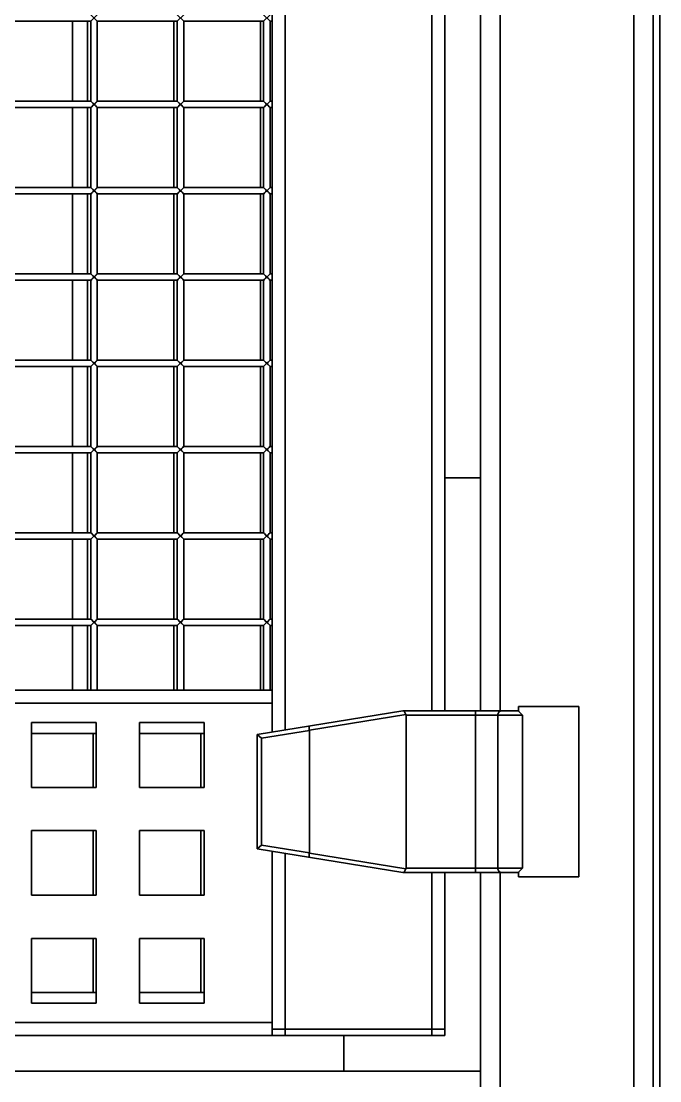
# Model space of a CAD drawing. Header units: millimetres. Extents: x 32496 to 166256, y 3504 to 23939.
# Drawn here: x 47538.9 to 47834.6, y 15278.8 to 15769.9 of the extents above; entities that cross this region are included whole.
import ezdxf

# ---------------------------------------------------------------- set-up
doc = ezdxf.new("R2010")
doc.units = ezdxf.units.MM
doc.layers.get('0').update_dxf_attribs({"lineweight": 35})

msp = doc.modelspace()

# ---------------------------------------------------------------- linework, layer by layer
at = {"linetype": 'Continuous'}
for p, q in [((47822.64, 15203.349), (47822.64, 17722.349)), ((47831.64, 17722.349), (47831.64, 15203.349)), ((47834.64, 17722.349), (47834.64, 15203.349)), ((47655.14, 16085.208), (47655.14, 15459.849)), ((47661.14, 15441.467), (47661.14, 16084.23)), ((47729.14, 16075.349), (47729.14, 15450.349)), ((47735.14, 15450.349), (47735.14, 16075.349)), ((47751.64, 15450.349), (47751.64, 16075.349)), ((47760.64, 15450.349), (47760.64, 16075.349)), ((47571.14, 15772.849), (47574.14, 15769.849)), ((47571.14, 15769.849), (47574.14, 15772.849)), ((47611.14, 15772.849), (47614.14, 15769.849)), ((47611.14, 15769.849), (47614.14, 15772.849)), ((47651.14, 15772.849), (47654.14, 15769.849)), ((47651.14, 15769.849), (47654.14, 15772.849)), ((47534.14, 15769.849), (47571.14, 15769.849)), ((47562.64, 15732.849), (47562.64, 15769.849)), ((47569.64, 15769.849), (47569.64, 15732.849)), ((47571.14, 15769.849), (47571.14, 15732.849)), ((47574.14, 15769.849), (47611.14, 15769.849)), ((47574.14, 15769.849), (47574.14, 15732.849)), ((47609.64, 15769.849), (47609.64, 15732.849)), ((47611.14, 15769.849), (47611.14, 15732.849)), ((47614.14, 15769.849), (47651.14, 15769.849)), ((47614.14, 15769.849), (47614.14, 15732.849)), ((47649.64, 15769.849), (47649.64, 15732.849)), ((47651.14, 15769.849), (47651.14, 15732.849)), ((47654.14, 15769.849), (47655.14, 15769.849)), ((47654.14, 15769.849), (47654.14, 15732.849)), ((47534.14, 15732.849), (47571.14, 15732.849)), ((47534.14, 15729.849), (47571.14, 15729.849)), ((47562.64, 15692.849), (47562.64, 15729.849)), ((47569.64, 15729.849), (47569.64, 15692.849)), ((47571.14, 15732.849), (47574.14, 15729.849)), ((47571.14, 15729.849), (47574.14, 15732.849)), ((47571.14, 15729.849), (47571.14, 15692.849)), ((47574.14, 15732.849), (47611.14, 15732.849)), ((47574.14, 15729.849), (47611.14, 15729.849)), ((47574.14, 15729.849), (47574.14, 15692.849)), ((47609.64, 15729.849), (47609.64, 15692.849)), ((47611.14, 15732.849), (47614.14, 15729.849)), ((47611.14, 15729.849), (47614.14, 15732.849)), ((47611.14, 15729.849), (47611.14, 15692.849)), ((47614.14, 15732.849), (47651.14, 15732.849)), ((47614.14, 15729.849), (47651.14, 15729.849)), ((47614.14, 15729.849), (47614.14, 15692.849)), ((47649.64, 15729.849), (47649.64, 15692.849)), ((47651.14, 15732.849), (47654.14, 15729.849)), ((47651.14, 15729.849), (47654.14, 15732.849)), ((47651.14, 15729.849), (47651.14, 15692.849)), ((47654.14, 15732.849), (47655.14, 15732.849)), ((47654.14, 15729.849), (47655.14, 15729.849)), ((47654.14, 15729.849), (47654.14, 15692.849)), ((47534.14, 15692.849), (47571.14, 15692.849)), ((47534.14, 15689.849), (47571.14, 15689.849)), ((47562.64, 15652.849), (47562.64, 15689.849)), ((47569.64, 15689.849), (47569.64, 15652.849)), ((47571.14, 15692.849), (47574.14, 15689.849)), ((47571.14, 15689.849), (47574.14, 15692.849)), ((47571.14, 15689.849), (47571.14, 15652.849)), ((47574.14, 15692.849), (47611.14, 15692.849)), ((47574.14, 15689.849), (47611.14, 15689.849)), ((47574.14, 15689.849), (47574.14, 15652.849)), ((47609.64, 15689.849), (47609.64, 15652.849)), ((47611.14, 15692.849), (47614.14, 15689.849)), ((47611.14, 15689.849), (47614.14, 15692.849)), ((47611.14, 15689.849), (47611.14, 15652.849)), ((47614.14, 15692.849), (47651.14, 15692.849)), ((47614.14, 15689.849), (47651.14, 15689.849)), ((47614.14, 15689.849), (47614.14, 15652.849)), ((47649.64, 15689.849), (47649.64, 15652.849)), ((47651.14, 15692.849), (47654.14, 15689.849)), ((47651.14, 15689.849), (47654.14, 15692.849)), ((47651.14, 15689.849), (47651.14, 15652.849)), ((47654.14, 15692.849), (47655.14, 15692.849)), ((47654.14, 15689.849), (47655.14, 15689.849)), ((47654.14, 15689.849), (47654.14, 15652.849)), ((47534.14, 15652.849), (47571.14, 15652.849)), ((47571.14, 15652.849), (47574.14, 15649.849)), ((47571.14, 15649.849), (47574.14, 15652.849)), ((47574.14, 15652.849), (47611.14, 15652.849)), ((47611.14, 15652.849), (47614.14, 15649.849)), ((47611.14, 15649.849), (47614.14, 15652.849)), ((47614.14, 15652.849), (47651.14, 15652.849)), ((47651.14, 15652.849), (47654.14, 15649.849)), ((47651.14, 15649.849), (47654.14, 15652.849)), ((47654.14, 15652.849), (47655.14, 15652.849)), ((47534.14, 15649.849), (47571.14, 15649.849)), ((47562.64, 15612.849), (47562.64, 15649.849)), ((47569.64, 15649.849), (47569.64, 15612.849)), ((47571.14, 15649.849), (47571.14, 15612.849)), ((47574.14, 15649.849), (47611.14, 15649.849)), ((47574.14, 15649.849), (47574.14, 15612.849)), ((47609.64, 15649.849), (47609.64, 15612.849)), ((47611.14, 15649.849), (47611.14, 15612.849)), ((47614.14, 15649.849), (47651.14, 15649.849)), ((47614.14, 15649.849), (47614.14, 15612.849)), ((47649.64, 15649.849), (47649.64, 15612.849)), ((47651.14, 15649.849), (47651.14, 15612.849)), ((47654.14, 15649.849), (47655.14, 15649.849)), ((47654.14, 15649.849), (47654.14, 15612.849)), ((47534.14, 15612.849), (47571.14, 15612.849)), ((47571.14, 15612.849), (47574.14, 15609.849)), ((47571.14, 15609.849), (47574.14, 15612.849)), ((47574.14, 15612.849), (47611.14, 15612.849)), ((47611.14, 15612.849), (47614.14, 15609.849)), ((47611.14, 15609.849), (47614.14, 15612.849)), ((47614.14, 15612.849), (47651.14, 15612.849)), ((47651.14, 15612.849), (47654.14, 15609.849)), ((47651.14, 15609.849), (47654.14, 15612.849)), ((47654.14, 15612.849), (47655.14, 15612.849)), ((47534.14, 15609.849), (47571.14, 15609.849)), ((47562.64, 15572.849), (47562.64, 15609.849)), ((47569.64, 15609.849), (47569.64, 15572.849)), ((47571.14, 15609.849), (47571.14, 15572.849)), ((47574.14, 15609.849), (47611.14, 15609.849)), ((47574.14, 15609.849), (47574.14, 15572.849)), ((47609.64, 15609.849), (47609.64, 15572.849)), ((47611.14, 15609.849), (47611.14, 15572.849)), ((47614.14, 15609.849), (47651.14, 15609.849)), ((47614.14, 15609.849), (47614.14, 15572.849)), ((47649.64, 15609.849), (47649.64, 15572.849)), ((47651.14, 15609.849), (47651.14, 15572.849)), ((47654.14, 15609.849), (47655.14, 15609.849)), ((47654.14, 15609.849), (47654.14, 15572.849)), ((47534.14, 15572.849), (47571.14, 15572.849)), ((47571.14, 15572.849), (47574.14, 15569.849)), ((47571.14, 15569.849), (47574.14, 15572.849)), ((47574.14, 15572.849), (47611.14, 15572.849)), ((47611.14, 15572.849), (47614.14, 15569.849)), ((47611.14, 15569.849), (47614.14, 15572.849)), ((47614.14, 15572.849), (47651.14, 15572.849)), ((47651.14, 15572.849), (47654.14, 15569.849)), ((47651.14, 15569.849), (47654.14, 15572.849)), ((47654.14, 15572.849), (47655.14, 15572.849)), ((47534.14, 15569.849), (47571.14, 15569.849)), ((47562.64, 15532.849), (47562.64, 15569.849)), ((47569.64, 15569.849), (47569.64, 15532.849)), ((47571.14, 15569.849), (47571.14, 15532.849)), ((47574.14, 15569.849), (47611.14, 15569.849)), ((47574.14, 15569.849), (47574.14, 15532.849)), ((47609.64, 15569.849), (47609.64, 15532.849)), ((47611.14, 15569.849), (47611.14, 15532.849)), ((47614.14, 15569.849), (47651.14, 15569.849)), ((47614.14, 15569.849), (47614.14, 15532.849)), ((47649.64, 15569.849), (47649.64, 15532.849)), ((47651.14, 15569.849), (47651.14, 15532.849)), ((47654.14, 15569.849), (47655.14, 15569.849)), ((47654.14, 15569.849), (47654.14, 15532.849)), ((47735.14, 15558.349), (47751.64, 15558.349)), ((47534.14, 15532.849), (47571.14, 15532.849)), ((47571.14, 15532.849), (47574.14, 15529.849)), ((47571.14, 15529.849), (47574.14, 15532.849)), ((47574.14, 15532.849), (47611.14, 15532.849)), ((47611.14, 15532.849), (47614.14, 15529.849)), ((47611.14, 15529.849), (47614.14, 15532.849)), ((47614.14, 15532.849), (47651.14, 15532.849)), ((47651.14, 15532.849), (47654.14, 15529.849)), ((47651.14, 15529.849), (47654.14, 15532.849)), ((47654.14, 15532.849), (47655.14, 15532.849)), ((47534.14, 15529.849), (47571.14, 15529.849)), ((47562.64, 15492.849), (47562.64, 15529.849)), ((47569.64, 15529.849), (47569.64, 15492.849)), ((47571.14, 15529.849), (47571.14, 15492.849)), ((47574.14, 15529.849), (47611.14, 15529.849)), ((47574.14, 15529.849), (47574.14, 15492.849)), ((47609.64, 15529.849), (47609.64, 15492.849)), ((47611.14, 15529.849), (47611.14, 15492.849)), ((47614.14, 15529.849), (47651.14, 15529.849)), ((47614.14, 15529.849), (47614.14, 15492.849)), ((47649.64, 15529.849), (47649.64, 15492.849)), ((47651.14, 15529.849), (47651.14, 15492.849)), ((47654.14, 15529.849), (47655.14, 15529.849)), ((47654.14, 15529.849), (47654.14, 15492.849)), ((47534.14, 15492.849), (47571.14, 15492.849)), ((47534.14, 15489.849), (47571.14, 15489.849)), ((47562.64, 15459.849), (47562.64, 15489.849)), ((47569.64, 15489.849), (47569.64, 15459.849)), ((47571.14, 15492.849), (47574.14, 15489.849)), ((47571.14, 15489.849), (47574.14, 15492.849)), ((47571.14, 15489.849), (47571.14, 15459.849)), ((47574.14, 15492.849), (47611.14, 15492.849)), ((47574.14, 15489.849), (47611.14, 15489.849)), ((47574.14, 15489.849), (47574.14, 15459.849)), ((47609.64, 15489.849), (47609.64, 15459.849)), ((47611.14, 15492.849), (47614.14, 15489.849)), ((47611.14, 15489.849), (47614.14, 15492.849)), ((47611.14, 15489.849), (47611.14, 15459.849)), ((47614.14, 15492.849), (47651.14, 15492.849)), ((47614.14, 15489.849), (47651.14, 15489.849)), ((47614.14, 15489.849), (47614.14, 15459.849)), ((47649.64, 15489.849), (47649.64, 15459.849)), ((47651.14, 15492.849), (47654.14, 15489.849)), ((47651.14, 15489.849), (47654.14, 15492.849)), ((47651.14, 15489.849), (47651.14, 15459.849)), ((47654.14, 15492.849), (47655.14, 15492.849)), ((47654.14, 15489.849), (47655.14, 15489.849)), ((47654.14, 15489.849), (47654.14, 15459.849)), ((47655.14, 15459.849), (47029.14, 15459.849)), ((47655.14, 15440.489), (47655.14, 15459.849)), ((47029.14, 15453.849), (47655.14, 15453.849)), ((47648.14, 15439.349), (47715.64, 15450.349)), ((47715.64, 15450.349), (47769.14, 15450.349)), ((47749.316, 15450.349), (47749.316, 15375.349)), ((47769.14, 15452.349), (47797.14, 15452.349)), ((47769.14, 15450.348), (47769.14, 15452.349)), ((47797.14, 15373.349), (47797.14, 15452.349)), ((47543.64, 15444.849), (47573.64, 15444.849)), ((47543.64, 15414.849), (47543.64, 15444.849)), ((47573.64, 15444.849), (47573.64, 15414.849)), ((47593.64, 15444.849), (47623.64, 15444.849)), ((47593.64, 15414.849), (47593.64, 15444.849)), ((47623.64, 15444.849), (47623.64, 15414.849)), ((47717.058, 15448.631), (47672.334, 15441.343)), ((47717.14, 15448.349), (47771.108, 15448.349)), ((47717.14, 15448.349), (47717.14, 15377.349)), ((47759.629, 15377.349), (47759.629, 15448.349)), ((47771.108, 15448.349), (47771.108, 15377.349)), ((47573.64, 15439.849), (47543.64, 15439.849)), ((47572.14, 15439.849), (47572.14, 15414.849)), ((47623.64, 15439.849), (47593.64, 15439.849)), ((47622.14, 15439.849), (47622.14, 15414.849)), ((47648.14, 15439.349), (47650.14, 15437.648)), ((47648.14, 15439.349), (47648.14, 15386.349)), ((47672.34, 15441.266), (47650.14, 15437.648)), ((47672.34, 15441.266), (47672.34, 15384.431)), ((47650.14, 15388.049), (47650.14, 15437.648)), ((47573.64, 15414.849), (47543.64, 15414.849)), ((47623.64, 15414.849), (47593.64, 15414.849)), ((47543.64, 15394.849), (47573.64, 15394.849)), ((47543.64, 15364.849), (47543.64, 15394.849)), ((47572.14, 15394.849), (47572.14, 15364.849)), ((47573.64, 15394.849), (47573.64, 15364.849)), ((47593.64, 15394.849), (47623.64, 15394.849)), ((47593.64, 15364.849), (47593.64, 15394.849)), ((47622.14, 15394.849), (47622.14, 15364.849)), ((47623.64, 15394.849), (47623.64, 15364.849)), ((47648.14, 15386.349), (47650.14, 15388.049)), ((47648.14, 15386.349), (47715.64, 15375.349)), ((47650.14, 15388.049), (47672.34, 15384.431)), ((47655.14, 15299.849), (47655.14, 15385.208)), ((47661.14, 15302.849), (47661.14, 15384.23)), ((47672.334, 15384.355), (47717.058, 15377.066)), ((47715.64, 15375.349), (47769.14, 15375.349)), ((47771.108, 15377.349), (47717.14, 15377.349)), ((47729.14, 15375.349), (47729.14, 15302.849)), ((47735.14, 15302.849), (47735.14, 15375.349)), ((47751.64, 15283.349), (47751.64, 15375.349)), ((47760.64, 15203.349), (47760.64, 15375.349)), ((47769.14, 15375.349), (47769.14, 15373.349)), ((47797.14, 15373.349), (47769.14, 15373.349)), ((47573.64, 15364.849), (47543.64, 15364.849)), ((47623.64, 15364.849), (47593.64, 15364.849)), ((47543.64, 15344.849), (47573.64, 15344.849)), ((47543.64, 15314.849), (47543.64, 15344.849)), ((47572.14, 15344.849), (47572.14, 15319.849)), ((47573.64, 15344.849), (47573.64, 15314.849)), ((47593.64, 15344.849), (47623.64, 15344.849)), ((47593.64, 15314.849), (47593.64, 15344.849)), ((47622.14, 15344.849), (47622.14, 15319.849)), ((47623.64, 15344.849), (47623.64, 15314.849)), ((47543.64, 15319.849), (47573.64, 15319.849)), ((47593.64, 15319.849), (47623.64, 15319.849)), ((47573.64, 15314.849), (47543.64, 15314.849)), ((47623.64, 15314.849), (47593.64, 15314.849)), ((47655.14, 15305.849), (47034.14, 15305.849)), ((47655.14, 15302.849), (47735.14, 15302.849)), ((47655.14, 15302.849), (47735.14, 15302.849)), ((47661.14, 15299.849), (47661.14, 15302.849)), ((47729.14, 15302.849), (47729.14, 15299.849)), ((47735.14, 15299.849), (47735.14, 15302.849)), ((47029.14, 15299.849), (47655.14, 15299.849)), ((47655.14, 15299.849), (47735.14, 15299.849)), ((47688.34, 15299.849), (47688.34, 15283.349)), ((47751.64, 15283.349), (47027.335, 15283.349)), ((47751.64, 15283.349), (47751.64, 15203.349))]:
    msp.add_line(p, q, dxfattribs=at)
for points in [[(47571.14, 15732.849), (47571.57, 15732.418), (47572.06, 15731.929), (47573.229, 15730.759)], [(47572.64, 15731.349), (47572.049, 15730.758), (47571.579, 15730.288), (47571.254, 15729.963)], [(47572.64, 15731.349), (47573.227, 15731.936), (47573.702, 15732.411), (47574.025, 15732.734)], [(47574.024, 15729.965), (47573.701, 15730.287), (47573.229, 15730.759)], [(47611.14, 15732.849), (47611.57, 15732.418), (47612.06, 15731.929), (47613.229, 15730.759)], [(47612.64, 15731.349), (47612.049, 15730.758), (47611.579, 15730.288), (47611.254, 15729.963)], [(47612.64, 15731.349), (47613.227, 15731.936), (47613.702, 15732.411), (47614.025, 15732.734)], [(47614.024, 15729.965), (47613.701, 15730.287), (47613.229, 15730.759)], [(47651.14, 15732.849), (47651.57, 15732.418), (47652.06, 15731.928), (47653.229, 15730.759)], [(47652.64, 15731.349), (47652.049, 15730.758), (47651.579, 15730.288), (47651.254, 15729.963)], [(47652.64, 15731.349), (47653.227, 15731.936), (47653.702, 15732.411), (47654.025, 15732.734)], [(47654.024, 15729.965), (47653.701, 15730.287), (47653.229, 15730.759)], [(47571.14, 15692.849), (47571.57, 15692.418), (47572.06, 15691.929), (47573.229, 15690.759)], [(47572.64, 15691.349), (47572.049, 15690.758), (47571.579, 15690.288), (47571.254, 15689.963)], [(47572.64, 15691.349), (47573.227, 15691.936), (47573.702, 15692.411), (47574.025, 15692.734)], [(47574.024, 15689.965), (47573.701, 15690.287), (47573.229, 15690.759)], [(47611.14, 15692.849), (47611.57, 15692.418), (47612.06, 15691.929), (47613.229, 15690.759)], [(47612.64, 15691.349), (47612.049, 15690.758), (47611.579, 15690.288), (47611.254, 15689.963)], [(47612.64, 15691.349), (47613.227, 15691.936), (47613.702, 15692.411), (47614.025, 15692.734)], [(47614.024, 15689.965), (47613.701, 15690.287), (47613.229, 15690.759)], [(47651.14, 15692.849), (47651.57, 15692.418), (47652.06, 15691.928), (47653.229, 15690.759)], [(47652.64, 15691.349), (47652.049, 15690.758), (47651.579, 15690.288), (47651.254, 15689.963)], [(47652.64, 15691.349), (47653.227, 15691.936), (47653.702, 15692.411), (47654.025, 15692.734)], [(47654.024, 15689.965), (47653.701, 15690.287), (47653.229, 15690.759)], [(47571.14, 15652.849), (47571.57, 15652.418), (47572.06, 15651.929), (47573.229, 15650.759)], [(47572.64, 15651.349), (47572.049, 15650.758), (47571.579, 15650.288), (47571.254, 15649.963)], [(47572.64, 15651.349), (47573.227, 15651.936), (47573.702, 15652.411), (47574.025, 15652.734)], [(47574.024, 15649.965), (47573.701, 15650.287), (47573.229, 15650.759)], [(47611.14, 15652.849), (47611.57, 15652.418), (47612.06, 15651.929), (47613.229, 15650.759)], [(47612.64, 15651.349), (47612.049, 15650.758), (47611.579, 15650.288), (47611.254, 15649.963)], [(47612.64, 15651.349), (47613.227, 15651.936), (47613.702, 15652.411), (47614.025, 15652.734)], [(47614.024, 15649.965), (47613.701, 15650.287), (47613.229, 15650.759)], [(47651.14, 15652.849), (47651.57, 15652.418), (47652.06, 15651.928), (47653.229, 15650.759)], [(47652.64, 15651.349), (47652.049, 15650.758), (47651.579, 15650.288), (47651.254, 15649.963)], [(47652.64, 15651.349), (47653.227, 15651.936), (47653.702, 15652.411), (47654.025, 15652.734)], [(47654.024, 15649.965), (47653.701, 15650.287), (47653.229, 15650.759)], [(47571.14, 15612.849), (47571.57, 15612.418), (47572.06, 15611.929), (47573.229, 15610.759)], [(47572.64, 15611.349), (47572.049, 15610.758), (47571.579, 15610.288), (47571.254, 15609.963)], [(47572.64, 15611.349), (47573.227, 15611.936), (47573.702, 15612.411), (47574.025, 15612.734)], [(47574.024, 15609.965), (47573.701, 15610.287), (47573.229, 15610.759)], [(47611.14, 15612.849), (47611.57, 15612.418), (47612.06, 15611.929), (47613.229, 15610.759)], [(47612.64, 15611.349), (47612.049, 15610.758), (47611.579, 15610.288), (47611.254, 15609.963)], [(47612.64, 15611.349), (47613.227, 15611.936), (47613.702, 15612.411), (47614.025, 15612.734)], [(47614.024, 15609.965), (47613.701, 15610.287), (47613.229, 15610.759)], [(47651.14, 15612.849), (47651.57, 15612.418), (47652.06, 15611.928), (47653.229, 15610.759)], [(47652.64, 15611.349), (47652.049, 15610.758), (47651.579, 15610.288), (47651.254, 15609.963)], [(47652.64, 15611.349), (47653.227, 15611.936), (47653.702, 15612.411), (47654.025, 15612.734)], [(47654.024, 15609.965), (47653.701, 15610.287), (47653.229, 15610.759)], [(47571.14, 15572.849), (47571.57, 15572.418), (47572.06, 15571.929), (47573.229, 15570.759)], [(47572.64, 15571.349), (47573.227, 15571.936), (47573.702, 15572.411), (47574.025, 15572.734)], [(47611.14, 15572.849), (47611.57, 15572.418), (47612.06, 15571.929), (47613.229, 15570.759)], [(47612.64, 15571.349), (47613.227, 15571.936), (47613.702, 15572.411), (47614.025, 15572.734)], [(47651.14, 15572.849), (47651.57, 15572.418), (47652.06, 15571.928), (47653.229, 15570.759)], [(47652.64, 15571.349), (47653.227, 15571.936), (47653.702, 15572.411), (47654.025, 15572.734)], [(47572.64, 15571.349), (47572.049, 15570.758), (47571.579, 15570.288), (47571.254, 15569.963)], [(47574.024, 15569.965), (47573.701, 15570.287), (47573.229, 15570.759)], [(47612.64, 15571.349), (47612.049, 15570.758), (47611.579, 15570.288), (47611.254, 15569.963)], [(47614.024, 15569.965), (47613.701, 15570.287), (47613.229, 15570.759)], [(47652.64, 15571.349), (47652.049, 15570.758), (47651.579, 15570.288), (47651.254, 15569.963)], [(47654.024, 15569.965), (47653.701, 15570.287), (47653.229, 15570.759)], [(47571.14, 15532.849), (47571.57, 15532.418), (47572.06, 15531.929), (47573.229, 15530.759)], [(47572.64, 15531.349), (47573.227, 15531.936), (47573.702, 15532.411), (47574.025, 15532.734)], [(47611.14, 15532.849), (47611.57, 15532.418), (47612.06, 15531.929), (47613.229, 15530.759)], [(47612.64, 15531.349), (47613.227, 15531.936), (47613.702, 15532.411), (47614.025, 15532.734)], [(47651.14, 15532.849), (47651.57, 15532.418), (47652.06, 15531.928), (47653.229, 15530.759)], [(47652.64, 15531.349), (47653.227, 15531.936), (47653.702, 15532.411), (47654.025, 15532.734)], [(47572.64, 15531.349), (47572.049, 15530.758), (47571.579, 15530.288), (47571.254, 15529.963)], [(47574.024, 15529.965), (47573.701, 15530.287), (47573.229, 15530.759)], [(47612.64, 15531.349), (47612.049, 15530.758), (47611.579, 15530.288), (47611.254, 15529.963)], [(47614.024, 15529.965), (47613.701, 15530.287), (47613.229, 15530.759)], [(47652.64, 15531.349), (47652.049, 15530.758), (47651.579, 15530.288), (47651.254, 15529.963)], [(47654.024, 15529.965), (47653.701, 15530.287), (47653.229, 15530.759)], [(47571.14, 15492.849), (47571.57, 15492.418), (47572.06, 15491.929), (47573.229, 15490.759)], [(47572.64, 15491.349), (47572.049, 15490.758), (47571.579, 15490.288), (47571.254, 15489.963)], [(47572.64, 15491.349), (47573.227, 15491.936), (47573.702, 15492.411), (47574.025, 15492.734)], [(47574.024, 15489.965), (47573.701, 15490.287), (47573.229, 15490.759)], [(47611.14, 15492.849), (47611.57, 15492.418), (47612.06, 15491.929), (47613.229, 15490.759)], [(47612.64, 15491.349), (47612.049, 15490.758), (47611.579, 15490.288), (47611.254, 15489.963)], [(47612.64, 15491.349), (47613.227, 15491.936), (47613.702, 15492.411), (47614.025, 15492.734)], [(47614.024, 15489.965), (47613.701, 15490.287), (47613.229, 15490.759)], [(47651.14, 15492.849), (47651.57, 15492.418), (47652.06, 15491.928), (47653.229, 15490.759)], [(47652.64, 15491.349), (47652.049, 15490.758), (47651.579, 15490.288), (47651.254, 15489.963)], [(47652.64, 15491.349), (47653.227, 15491.936), (47653.702, 15492.411), (47654.025, 15492.734)], [(47654.024, 15489.965), (47653.701, 15490.287), (47653.229, 15490.759)]]:
    msp.add_lwpolyline(points, dxfattribs=at)
for centre, major_axis, ratio, start_param, end_param in [((47708.994, 15448.349), (8.145, 0), 0.2455357, 0, 0.1417105), ((47664.194, 15439.939), (8.138, 1.411), 0.2419381, -0.0419274, -0.0035649), ((47664.194, 15385.759), (8.138, -1.411), 0.2419381, 0.0035649, 0.0419274), ((47708.994, 15377.349), (8.145, 0), 0.2455357, -0.1417105, 0)]:
    msp.add_ellipse(centre, major_axis=major_axis, ratio=ratio, start_param=start_param, end_param=end_param, dxfattribs=at)
for points, knots in [([(47715.785, 15450.349), (47715.857, 15450.349), (47715.995, 15450.336), (47716.183, 15450.24), (47716.33, 15450.075), (47716.517, 15449.761), (47716.734, 15449.262), (47716.933, 15448.847), (47717.058, 15448.631)], [0, 0, 0, 0, 0.0954914, 0.1815719, 0.2751296, 0.3866593, 0.6670272, 1, 1, 1, 1]), ([(47759.629, 15448.349), (47759.629, 15448.607), (47759.714, 15449.12), (47760.087, 15449.782), (47760.656, 15450.238), (47761.123, 15450.349), (47761.348, 15450.349)], [0, 0, 0, 0, 0.2672147, 0.5246358, 0.7676565, 1, 1, 1, 1]), ([(47771.108, 15448.349), (47770.958, 15448.46), (47770.675, 15448.68), (47770.287, 15449.016), (47769.952, 15449.336), (47769.672, 15449.632), (47769.478, 15449.862), (47769.351, 15450.025), (47769.278, 15450.126), (47769.22, 15450.211), (47769.182, 15450.271), (47769.16, 15450.308), (47769.149, 15450.327), (47769.143, 15450.34), (47769.14, 15450.346), (47769.14, 15450.348)], [0, 0, 0, 0, 0.1982754, 0.3806938, 0.5455653, 0.6907758, 0.8134789, 0.8652438, 0.9098414, 0.9465551, 0.9745353, 0.984937, 0.9927617, 0.9978387, 1, 1, 1, 1]), ([(47672.26, 15443.279), (47672.241, 15443.276), (47672.219, 15443.237), (47672.205, 15443.184), (47672.188, 15443.085), (47672.181, 15442.923), (47672.187, 15442.575), (47672.234, 15442.04), (47672.295, 15441.588), (47672.334, 15441.343)], [0, 0, 0, 0, 0.0295837, 0.0551746, 0.0889134, 0.1806036, 0.3027047, 0.6210402, 1, 1, 1, 1]), ([(47672.26, 15382.418), (47672.241, 15382.421), (47672.219, 15382.46), (47672.205, 15382.514), (47672.188, 15382.612), (47672.181, 15382.774), (47672.187, 15383.123), (47672.234, 15383.657), (47672.295, 15384.11), (47672.334, 15384.355)], [0, 0, 0, 0, 0.0295836, 0.0551744, 0.0889133, 0.1806036, 0.3027047, 0.6210402, 1, 1, 1, 1]), ([(47717.058, 15377.066), (47716.933, 15376.85), (47716.734, 15376.435), (47716.517, 15375.936), (47716.33, 15375.623), (47716.183, 15375.457), (47715.995, 15375.361), (47715.857, 15375.349), (47715.785, 15375.349)], [0, 0, 0, 0, 0.3329422, 0.6133216, 0.7248572, 0.8184096, 0.904497, 1, 1, 1, 1]), ([(47761.348, 15375.349), (47761.123, 15375.349), (47760.656, 15375.459), (47760.087, 15375.915), (47759.714, 15376.577), (47759.629, 15377.09), (47759.629, 15377.349)], [0, 0, 0, 0, 0.2323435, 0.4753642, 0.7327853, 1, 1, 1, 1]), ([(47769.14, 15375.349), (47769.14, 15375.351), (47769.143, 15375.357), (47769.149, 15375.37), (47769.16, 15375.389), (47769.182, 15375.427), (47769.22, 15375.486), (47769.278, 15375.571), (47769.351, 15375.673), (47769.478, 15375.835), (47769.672, 15376.065), (47769.952, 15376.361), (47770.287, 15376.682), (47770.675, 15377.018), (47770.958, 15377.238), (47771.108, 15377.349)], [0, 0, 0, 0, 0.0021613, 0.0072383, 0.015063, 0.0254647, 0.0534449, 0.0901586, 0.1347562, 0.1865211, 0.3092242, 0.4544347, 0.6193062, 0.8017246, 1, 1, 1, 1])]:
    msp.add_open_spline(points, degree=3, knots=knots, dxfattribs=at)

doc.saveas('drawing.dxf')
